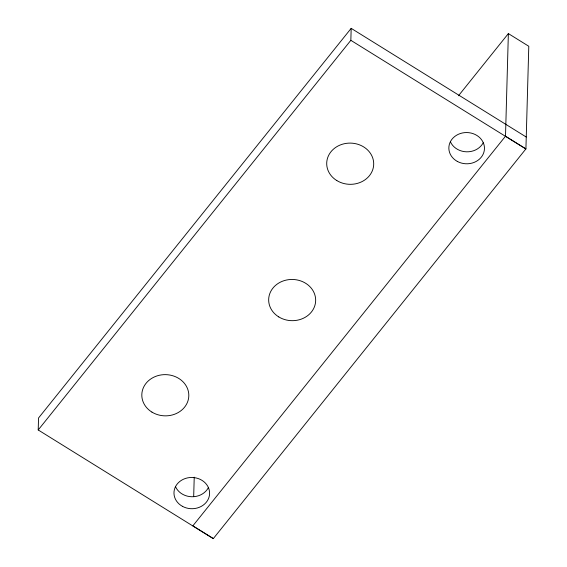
<?xml version="1.0" encoding="UTF-8"?>
<svg xmlns="http://www.w3.org/2000/svg" width="567" height="567" viewBox="0 0 567 567"><rect width="100%" height="100%" fill="white"/><g stroke="black" fill="none" stroke-linecap="round" stroke-linejoin="round"><path stroke-width="0.85" d="M351.179 28.35L350.845 40.321L525.914 149.008L528.791 46.267L508.365 33.588L505.502 136.2L525.921 148.88L213.284 538.65L38.209 429.963L38.542 417.992L351.179 28.35L526.254 137.037M193.68 496.649L194.226 477.187M38.209 429.963L350.845 40.321M458.476 95.766L508.365 33.588M505.502 136.2L192.865 525.843L213.291 538.522M483.197 142.785A17.811 15.621 1.6 0 1 466.577 151.814A17.811 15.621 1.6 0 1 450.46 141.899M208.323 487.712A17.811 15.621 1.6 0 1 191.703 496.742A17.811 15.621 1.6 0 1 175.586 486.826M457.264 161.382A17.811 15.621 1.6 0 0 484.459 148.781A17.811 15.621 1.6 0 0 458.249 134.344A17.811 15.621 1.6 0 0 457.264 161.382M182.397 506.31A17.811 15.621 1.6 0 0 209.592 493.708A17.811 15.621 1.6 0 0 183.375 479.264A17.811 15.621 1.6 0 0 182.397 506.31M151.921 412.096A23.502 20.61 1.6 0 0 188.733 397.106A23.502 20.61 1.6 0 0 155.301 376.531A23.502 20.61 1.6 0 0 151.921 412.096M336.805 180.561A23.502 20.61 1.6 0 0 373.625 165.578A23.502 20.61 1.6 0 0 340.186 145.003A23.502 20.61 1.6 0 0 336.805 180.561M278.773 316.918A23.502 20.61 1.6 0 0 315.585 301.928A23.502 20.61 1.6 0 0 282.153 281.352A23.502 20.61 1.6 0 0 278.773 316.918"/></g></svg>
